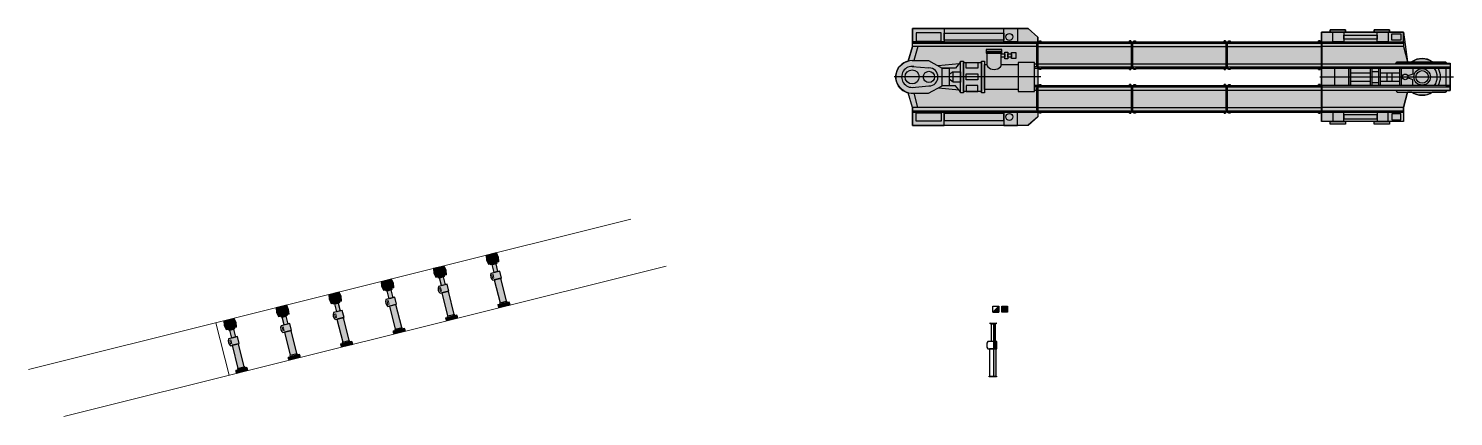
# Model space of a CAD drawing. Header units: millimetres. Extents: x 1757 to 4342, y -1901 to 53.
# Drawn here: x 3278.5 to 3700.3, y -1176.2 to -1061.5 of the extents above; entities that cross this region are included whole.
import ezdxf

# ---------------------------------------------------------------- set-up
doc = ezdxf.new("R2010")
doc.units = ezdxf.units.MM
doc.header["$LTSCALE"] = 0.1

# ---------------------------------------------------------------- blocks, each defined once
blk = doc.blocks.new('Стойка временная')
blk.add_hatch(color=0).paths.add_polyline_path([(65, -772), (153, -772), (153, -684)])
for points in [[(153, -772), (65, -772), (65, -684), (153, -684)], [(65, -772), (153, -772), (153, -684), (153, -684)]]:
    blk.add_lwpolyline(points, close=True)
blk = doc.blocks.new('Стойка постоянная')
at = {"true_color": 0xffffff}
blk.add_hatch(color=7, dxfattribs=at).paths.add_polyline_path([(285, -772), (197, -772), (197, -684), (285, -684)])
blk.add_lwpolyline([(285, -772), (197, -772), (197, -684), (285, -684)], close=True)
blk = doc.blocks.new('Стойка постоянная 2')
at = {"linetype": 'ByBlock', "lineweight": 15, "true_color": 0xffffff}
h = blk.add_hatch(color=7, dxfattribs=at)
h.paths.add_polyline_path([(3340.63, -1161.69), (3342.85, -1161.69), (3342.85, -1162.03), (3340.63, -1162.03)])
h.paths.add_polyline_path([(3340.44, -1153.04), (3340.78, -1153.04), (3340.78, -1154.14), (3340.44, -1154.14)], flags=16)
h.paths.add_polyline_path([(3342.74, -1154.67), (3340.74, -1154.67), (3340.74, -1161.69), (3342.74, -1161.69)])
h.paths.add_polyline_path([(3341.19, -1150.16), (3342.29, -1150.16), (3342.29, -1152.56), (3341.19, -1152.56)])
h.paths.add_polyline_path([(3340.85, -1149.83), (3341.41, -1149.93), (3342.11, -1149.93), (3342.62, -1149.83), (3342.62, -1150.16), (3340.85, -1150.16)])
edge = h.paths.add_edge_path()
edge.add_arc((3341.77, -1153.58), 1.87, 146.7303, 215.6283)
edge.add_line((3340.26, -1154.67), (3342.91, -1154.67))
edge.add_line((3342.91, -1154.67), (3342.91, -1152.56))
edge.add_line((3342.91, -1152.56), (3340.21, -1152.56))
for points in [[(3340.85, -1149.83), (3341.41, -1149.93), (3342.11, -1149.93), (3342.62, -1149.83), (3342.62, -1150.16), (3340.85, -1150.16), (3340.85, -1149.83)], [(3340.26, -1154.67), (3342.91, -1154.67), (3342.91, -1152.56), (3340.21, -1152.56)]]:
    blk.add_lwpolyline(points)
for points in [[(3341.19, -1150.16), (3342.29, -1150.16), (3342.29, -1152.56), (3341.19, -1152.56)], [(3342.74, -1154.67), (3340.74, -1154.67), (3340.74, -1161.69), (3342.74, -1161.69)]]:
    blk.add_lwpolyline(points, close=True)
at = {"color": 7, "linetype": 'ByBlock', "lineweight": 15}
for points in [[(3340.44, -1153.04), (3340.78, -1153.04), (3340.78, -1154.14), (3340.44, -1154.14)], [(3340.63, -1161.69), (3342.85, -1161.69), (3342.85, -1162.03), (3340.63, -1162.03)]]:
    blk.add_lwpolyline(points, close=True, dxfattribs=at)
blk.add_arc((3341.77, -1153.58), 1.87, 146.7303, 215.6283)
blk = doc.blocks.new('Стойка временная 2')
for points in [[(60, -858), (34, -863), (17, -863), (17, -875), (43, -875), (60, -875)], [(17, -1135), (43, -1135), (43, -875), (17, -875)], [(68, -1135), (17, -1135), (17, -1240), (60, -1240), (68, -1240)], [(60, -1240), (17, -1240), (17, -1647), (60, -1647)], [(17, -1647), (17, -1658), (62, -1658), (62, -1647)]]:
    blk.add_hatch(color=256).paths.add_polyline_path(points)
blk.add_line((17, -863), (17, -1658))
for points in [[(-29, -858), (-1, -863), (34, -863), (60, -858), (60, -875), (-29, -875), (-29, -858)], [(-64, -1240), (68, -1240), (68, -1135), (-67, -1135)]]:
    blk.add_lwpolyline(points)
for points in [[(-12, -875), (43, -875), (43, -1135), (-12, -1135)], [(60, -1240), (-41, -1240), (-41, -1647), (60, -1647)], [(-43, -1647), (62, -1647), (62, -1658), (-43, -1658)]]:
    blk.add_lwpolyline(points, close=True)
blk.add_arc((11, -1186), 93.4, 146.7303, 215.6283)
blk = doc.blocks.new('S ш.бруса')
at = {"linetype": 'ByBlock', "lineweight": 15}
blk.add_hatch(color=254, dxfattribs=at).paths.add_polyline_path([(3323.21, -1143.74), (3323.45, -1142.34), (3326.65, -1142.34), (3326.88, -1143.74), (3326.65, -1145.14), (3323.45, -1145.14)])
at = {"color": 7, "linetype": 'ByBlock', "lineweight": 15}
for points in [[(3323.21, -1143.74), (3323.45, -1142.34), (3326.65, -1142.34), (3326.88, -1143.74), (3326.65, -1145.14), (3323.45, -1145.14), (3323.21, -1143.74)], [(3325.05, -1145.14), (3324.28, -1144.32), (3324.13, -1143.38), (3323.41, -1142.57)], [(3325.05, -1145.14), (3325.31, -1144.47), (3325.89, -1143.98), (3326.34, -1142.86), (3326.69, -1142.59)]]:
    blk.add_lwpolyline(points, dxfattribs=at)
for radius, start, end in [(2.8, 52.7386, 127.2614), (1.82, 20.6292, 159.3708), (0.883, 0, 180)]:
    blk.add_arc((3325.05, -1145.14), radius, start, end, dxfattribs=at)
blk = doc.blocks.new('S доски')
at = {"linetype": 'ByBlock', "lineweight": 15}
blk.add_hatch(color=254, dxfattribs=at).paths.add_polyline_path([(3353.75, -1170.59), (3353.83, -1170.1), (3357.27, -1170.1), (3357.35, -1170.59), (3357.27, -1171.08), (3353.83, -1171.08)])
at = {"color": 7, "linetype": 'ByBlock', "lineweight": 15}
for points in [[(3353.75, -1170.59), (3353.83, -1170.1), (3357.27, -1170.1), (3357.35, -1170.59), (3357.27, -1171.08), (3353.83, -1171.08), (3353.75, -1170.59)], [(3355.55, -1171.08), (3354.87, -1170.94), (3354.27, -1170.59), (3353.77, -1170.5)], [(3355.55, -1171.08), (3355.28, -1170.79), (3355.23, -1170.46), (3354.91, -1170.1)], [(3355.55, -1171.08), (3355.65, -1170.84), (3355.85, -1170.67), (3356, -1170.28), (3356.24, -1170.1)], [(3355.55, -1171.08), (3356.27, -1171), (3356.78, -1170.79), (3357.33, -1170.73)]]:
    blk.add_lwpolyline(points, dxfattribs=at)
for radius, start, end in [(1.74, 145.8096, 175.8483), (0.98, 0, 180), (0.309, 0, 180), (1.74, 4.1517, 34.1904)]:
    blk.add_arc((3355.55, -1171.08), radius, start, end, dxfattribs=at)
blk = doc.blocks.new('Рештак СК38')
blk.add_hatch(color=254).paths.add_polyline_path([(-514, 595), (-492, 595), (-492, 610), (-470, 610), (-470, 595), (841, 595), (841, 610), (863, 610), (863, 595), (886, 595), (886, 201), (863, 201), (863, 186), (841, 186), (841, 201), (-470, 201), (-470, 186), (-492, 186), (-492, 201), (-514, 201), (-514, 222), (-529, 236), (-529, 559), (-514, 575)])
for p, q in [((-514, 595), (886, 595)), ((-514, 201), (-514, 595)), ((-514, 575), (886, 575)), ((-514, 527), (886, 527)), ((886, 201), (886, 595)), ((-514, 270), (886, 270)), ((-514, 222), (886, 222)), ((-514, 201), (863, 201))]:
    blk.add_line(p, q)
for points in [[(-514, 595), (-492, 595), (-492, 610), (-470, 610), (-470, 595), (841, 595), (841, 610), (863, 610), (863, 595), (886, 595), (886, 201), (863, 201), (863, 186), (841, 186), (841, 201), (-470, 201), (-470, 186), (-492, 186), (-492, 201), (-514, 201), (-514, 222), (-529, 236), (-529, 559), (-514, 575), (-514, 595), (-514, 595)], [(-514, 222), (-529, 236), (-529, 559), (-514, 575)]]:
    blk.add_lwpolyline(points)
for points in [[(-492, 595), (-492, 610), (-470, 610), (-470, 595)], [(863, 595), (863, 610), (841, 610), (841, 595)], [(-492, 186), (-492, 201), (-470, 201), (-470, 186)], [(863, 186), (863, 201), (841, 201), (841, 186)]]:
    blk.add_lwpolyline(points, close=True)
blk = doc.blocks.new('Привод 1')
blk.add_hatch(color=254).paths.add_polyline_path([(54, -1734), (1766, -1734), (1908, -1861), (1908, -3038), (1766, -3164), (54, -3165), (54, -2901), (-11, -2684), (-55, -2669), (-128, -2616), (-152, -2587), (-171, -2553), (-185, -2517), (-193, -2475), (-194, -2449), (-193, -2422), (-186, -2387), (-174, -2353), (-157, -2320), (-133, -2289), (-102, -2259), (-68, -2237), (-13, -2215), (54, -1998)])
for p, q in [((54, -1998), (-13, -2215)), ((54, -1929), (1908, -1929)), ((54, -1998), (54, -1946)), ((1908, -1998), (54, -1998)), ((131, -1998), (75, -2208)), ((1908, -1946), (1908, -1998)), ((1908, -1987), (1908, -2911)), ((1908, -2302), (1856, -2302)), ((54, -2901), (-11, -2684)), ((133, -2901), (76, -2691)), ((1908, -2597), (1856, -2597)), ((1908, -2901), (54, -2901)), ((54, -2901), (54, -2953)), ((1908, -2953), (1908, -2901)), ((54, -2970), (1908, -2970))]:
    blk.add_line(p, q)
for points in [[(54, -1734), (1766, -1734), (1908, -1861), (1908, -3038), (1766, -3164), (54, -3165), (54, -2901), (-11, -2684), (-55, -2669), (-128, -2616), (-152, -2587), (-171, -2553), (-185, -2517), (-193, -2475), (-194, -2449), (-193, -2422), (-186, -2387), (-174, -2353), (-157, -2320), (-133, -2289), (-102, -2259), (-68, -2237), (-13, -2215), (54, -1998), (54, -1734), (1766, -1734), (1908, -1861), (1908, -1861)], [(54, -1734), (54, -1949), (1908, -1949), (1908, -1861), (1766, -1734), (54, -1734), (54, -1949)], [(1367, -2265), (1367, -2099), (1155, -2099), (1155, -2265)], [(47, -2208), (288, -2208), (493, -2318)], [(47, -2294), (297, -2316)], [(743, -2254), (435, -2287)], [(765, -2228), (691, -2318), (493, -2318)], [(1368, -2265), (1617, -2265), (1617, -2634), (1119, -2634), (1119, -2265), (1155, -2265)], [(1953, -2449), (-218, -2449)], [(654, -2373), (595, -2415)], [(654, -2526), (595, -2484)], [(47, -2605), (297, -2582)], [(48, -2691), (289, -2690), (493, -2579)], [(744, -2644), (436, -2613)], [(765, -2670), (691, -2581), (493, -2581)], [(54, -3165), (54, -2950), (1908, -2950), (1908, -3038), (1766, -3165), (54, -3165), (54, -2950)]]:
    blk.add_lwpolyline(points)
for points in [[(54, -1734), (520, -1734), (520, -1929), (54, -1929)], [(476, -1796), (107, -1796), (107, -1919), (476, -1919)], [(520, -1804), (1405, -1804), (1405, -1907), (520, -1907)], [(1405, -1734), (1605, -1734), (1605, -1929), (1405, -1929)], [(1145, -2072), (1377, -2072), (1377, -2046), (1145, -2046)], [(1145, -2099), (1377, -2099), (1377, -2072), (1145, -2072)], [(1418, -2084), (1464, -2084), (1464, -2182), (1418, -2182)], [(1516, -2089), (1580, -2089), (1580, -2178), (1516, -2178)], [(493, -2318), (595, -2318), (595, -2581), (493, -2581)], [(765, -2217), (808, -2217), (808, -2682), (765, -2682)], [(808, -2235), (1075, -2235), (1075, -2664), (808, -2664)], [(847, -2235), (1019, -2235), (1019, -2322), (847, -2322)], [(1075, -2217), (1119, -2217), (1119, -2682), (1075, -2682)], [(1367, -2109), (1418, -2109), (1418, -2158), (1367, -2158)], [(1464, -2109), (1516, -2109), (1516, -2158), (1464, -2158)], [(1856, -2234), (1617, -2234), (1617, -2665), (1856, -2665)], [(1856, -2254), (1908, -2254), (1908, -2323), (1856, -2323)], [(654, -2373), (765, -2373), (765, -2526), (654, -2526)], [(847, -2406), (1019, -2406), (1019, -2493), (847, -2493)], [(847, -2664), (1019, -2664), (1019, -2577), (847, -2577)], [(1856, -2645), (1908, -2645), (1908, -2576), (1856, -2576)], [(54, -3165), (520, -3165), (520, -2970), (54, -2970)], [(476, -3102), (107, -3102), (107, -2980), (476, -2980)], [(520, -3095), (1405, -3095), (1405, -2992), (520, -2992)], [(1405, -3165), (1605, -3165), (1605, -2970), (1405, -2970)]]:
    blk.add_lwpolyline(points, close=True)
for centre, radius in [((1487, -1858), 51.7), ((47, -2449), 104), ((297, -2449), 83.9), ((1487, -3041), 51.7)]:
    blk.add_circle(centre, radius)
for centre, radius, start, end in [((47, -2449), 242, 90, 274.2295), ((47, -2449), 155, 80.4588, 279.5412), ((297, -2449), 133, 270, 90)]:
    blk.add_arc(centre, radius, start, end)
blk.add_ellipse((1261, -2265), major_axis=(-107, 0), ratio=0.693578, start_param=0, end_param=3.141593)
blk = doc.blocks.new('Концевая 1')
blk.add_hatch(color=254).paths.add_polyline_path([(6843, -1819), (6969, -1819), (6969, -1782), (7197, -1782), (7197, -1819), (7621, -1819), (7621, -1782), (7849, -1782), (7849, -1819), (8055, -1819), (8114, -2255), (8174, -2255), (8201, -2239), (8228, -2226), (8256, -2217), (8284, -2210), (8301, -2208), (8322, -2207), (8330, -2207), (8359, -2208), (8374, -2210), (8394, -2214), (8410, -2219), (8425, -2224), (8440, -2230), (8455, -2237), (8469, -2245), (8485, -2255), (8678, -2255), (8694, -2277), (8747, -2277), (8747, -2680), (8694, -2680), (8678, -2702), (8485, -2702), (8463, -2716), (8436, -2729), (8401, -2741), (8374, -2747), (8351, -2750), (8330, -2750), (8299, -2749), (8266, -2743), (8239, -2735), (8211, -2723), (8192, -2713), (8174, -2702), (8114, -2702), (8055, -2930), (8055, -3138), (7849, -3138), (7849, -3175), (7621, -3175), (7621, -3138), (7197, -3138), (7197, -3175), (6969, -3175), (6969, -3138), (6843, -3138)])
for p, q in [((6843, -1819), (6843, -3138)), ((8055, -2027), (8114, -2255)), ((8694, -2277), (7943, -2277)), ((6843, -2331), (8747, -2331)), ((7273, -2418), (7562, -2418)), ((7590, -2397), (7685, -2397)), ((7713, -2418), (7997, -2418)), ((7809, -2418), (7809, -2539)), ((7882, -2418), (7882, -2539)), ((6843, -2626), (8747, -2626)), ((7273, -2539), (7562, -2539)), ((7590, -2560), (7685, -2560)), ((7713, -2539), (7997, -2539)), ((8694, -2680), (7943, -2680)), ((8055, -2930), (8114, -2702))]:
    blk.add_line(p, q)
for points in [[(6843, -1819), (6969, -1819), (6969, -1782), (7197, -1782), (7197, -1819), (7621, -1819), (7621, -1782), (7849, -1782), (7849, -1819), (8055, -1819), (8114, -2255), (8174, -2255), (8201, -2239), (8228, -2226), (8256, -2217), (8284, -2210), (8301, -2208), (8322, -2207), (8330, -2207), (8359, -2208), (8374, -2210), (8394, -2214), (8410, -2219), (8425, -2224), (8440, -2230), (8455, -2237), (8469, -2245), (8485, -2255), (8678, -2255), (8694, -2277), (8747, -2277), (8747, -2680), (8694, -2680), (8678, -2702), (8485, -2702), (8463, -2716), (8436, -2729), (8401, -2741), (8374, -2747), (8351, -2750), (8330, -2750), (8299, -2749), (8266, -2743), (8239, -2735), (8211, -2723), (8192, -2713), (8174, -2702), (8114, -2702), (8055, -2930), (8055, -3138), (7849, -3138), (7849, -3175), (7621, -3175), (7621, -3138), (7197, -3138), (7197, -3175), (6969, -3175), (6969, -3138), (6843, -3138), (6843, -1819)], [(7938, -2283), (7960, -2255), (8678, -2255), (8694, -2277), (8747, -2277), (8747, -2478)], [(6816, -2478), (8794, -2478)], [(7033, -2352), (7033, -2605)], [(7246, -2352), (7246, -2605)], [(7246, -2605), (7246, -2352)], [(7273, -2605), (7273, -2352)], [(7562, -2352), (7562, -2605)], [(7590, -2605), (7590, -2352)], [(7685, -2352), (7685, -2605)], [(7713, -2605), (7713, -2352)], [(7938, -2674), (7960, -2702), (8678, -2702), (8694, -2680), (8747, -2680), (8747, -2478)], [(7997, -2352), (7997, -2605)], [(8025, -2605), (8025, -2352)], [(8191, -2352), (8191, -2436), (8118, -2464)], [(8191, -2605), (8191, -2521), (8118, -2493)]]:
    blk.add_lwpolyline(points)
for points in [[(6843, -1978), (8055, -1978), (8055, -1819), (6843, -1819)], [(6969, -1819), (7197, -1819), (7197, -1782), (6969, -1782)], [(7011, -1819), (7173, -1819), (7173, -1958), (7011, -1958)], [(7173, -1861), (7663, -1861), (7663, -1918), (7173, -1918)], [(7621, -1819), (7849, -1819), (7849, -1782), (7621, -1782)], [(7663, -1819), (7826, -1819), (7826, -1958), (7663, -1958)], [(7884, -1843), (8013, -1843), (8013, -1934), (7884, -1934)], [(6843, -1958), (8055, -1958), (8055, -2027), (6843, -2027)], [(6843, -2283), (8747, -2283), (8747, -2352), (6843, -2352)], [(8747, -2352), (8683, -2352), (8683, -2605), (8747, -2605)], [(6843, -2674), (8747, -2674), (8747, -2605), (6843, -2605)], [(6843, -2999), (8055, -2999), (8055, -2930), (6843, -2930)], [(6843, -2979), (8055, -2979), (8055, -3138), (6843, -3138)], [(6969, -3138), (7197, -3138), (7197, -3175), (6969, -3175)], [(7011, -3138), (7173, -3138), (7173, -2999), (7011, -2999)], [(7173, -3096), (7663, -3096), (7663, -3039), (7173, -3039)], [(7621, -3138), (7849, -3138), (7849, -3175), (7621, -3175)], [(7663, -3138), (7826, -3138), (7826, -2999), (7663, -2999)], [(7884, -3114), (8013, -3114), (8013, -3023), (7884, -3023)]]:
    blk.add_lwpolyline(points, close=True)
for centre, radius in [((8080, -2478), 41.5), ((8330, -2478), 122), ((8330, -2478), 92.7)]:
    blk.add_circle(centre, radius)
for radius, start, end in [(272, 55.1029, 124.8971), (223, 89.7293, 90.2707), (223, 325.5314, 34.4662), (272, 332.3426, 27.656), (272, 235.1029, 304.8971), (223, 269.7293, 270.2707)]:
    blk.add_arc((8330, -2478), radius, start, end)

msp = doc.modelspace()

# ---------------------------------------------------------------- linework, layer by layer
at = {"color": 7, "linetype": 'ByBlock', "lineweight": 15}
for p, q in [((3278.521, -1162.3), (3456.836, -1117.841)), ((3288.965, -1176.186), (3467.28, -1131.727)), ((3337.867, -1163.993), (3333.997, -1148.468))]:
    msp.add_line(p, q, dxfattribs=at)

# ---------------------------------------------------------------- block references
at = {"color": 1, "xscale": 0.01999999999998181, "yscale": 0.01999999999998181, "zscale": 0.02}
for name, p in [('Привод 1', (3539.1, -1026.847)), ('Концевая 1', (3524.395, -1026.266)), ('Стойка постоянная', (3562.625, -1129.926))]:
    msp.add_blockref(name, p, dxfattribs=at)
at = {"xscale": 0.01999999999998181, "yscale": 0.01999999999998181, "zscale": 0.02}
for name, p in [('Рештак СК38', (3587.554, -1077.333)), ('Рештак СК38', (3615.554, -1077.333)), ('Рештак СК38', (3643.554, -1077.333)), ('Рештак СК38', (3587.554, -1090.278)), ('Рештак СК38', (3615.554, -1090.278)), ('Рештак СК38', (3643.554, -1090.278)), ('Стойка временная', (3562.625, -1129.926)), ('Стойка временная 2', (3563.76, -1131.358))]:
    msp.add_blockref(name, p, dxfattribs=at)
at = {"color": 7, "linetype": 'ByBlock', "lineweight": 15, "rotation": 14.00000000000278}
for name, p in [('S ш.бруса', (-87.135, -824.139)), ('S ш.бруса', (-102.659, -828.01)), ('S ш.бруса', (-118.184, -831.881)), ('S ш.бруса', (-133.709, -835.751)), ('S доски', (-119.8, -819.165)), ('S ш.бруса', (-164.759, -843.493)), ('S ш.бруса', (-149.234, -839.622)), ('S доски', (-135.325, -823.036)), ('S доски', (-150.849, -826.907)), ('S доски', (-166.374, -830.778)), ('S доски', (-181.899, -834.648)), ('S доски', (-197.438, -838.52))]:
    msp.add_blockref(name, p, dxfattribs=at)
at = {"color": 1, "rotation": 14.00000000000278}
for p in [(-119.988, -827.503), (-104.463, -823.633), (-135.513, -831.374), (-151.037, -835.245), (-166.562, -839.116), (-182.087, -842.987)]:
    msp.add_blockref('Стойка постоянная 2', p, dxfattribs=at)

doc.saveas('drawing.dxf')
